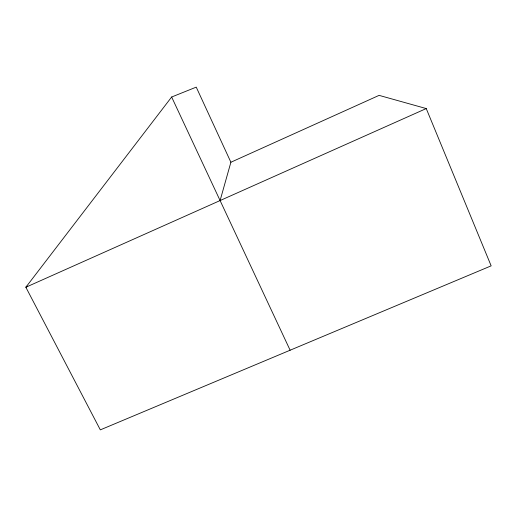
<?xml version="1.0" encoding="UTF-8"?>
<svg xmlns="http://www.w3.org/2000/svg" width="517" height="517" viewBox="0 0 517 517"><rect width="100%" height="100%" fill="white"/><g stroke="black" fill="none" stroke-linecap="round" stroke-linejoin="round"><path stroke-width="0.78" d="M220.093 200.557L230.892 162.241L196.234 87.134L171.644 97.015L25.85 287.245L100.324 429.866L491.15 265.854L426.241 108.564L379.09 95.367L230.892 162.241M27.007 286.127L25.85 287.245L426.241 108.564M171.644 97.015L290.121 350.216"/></g></svg>
